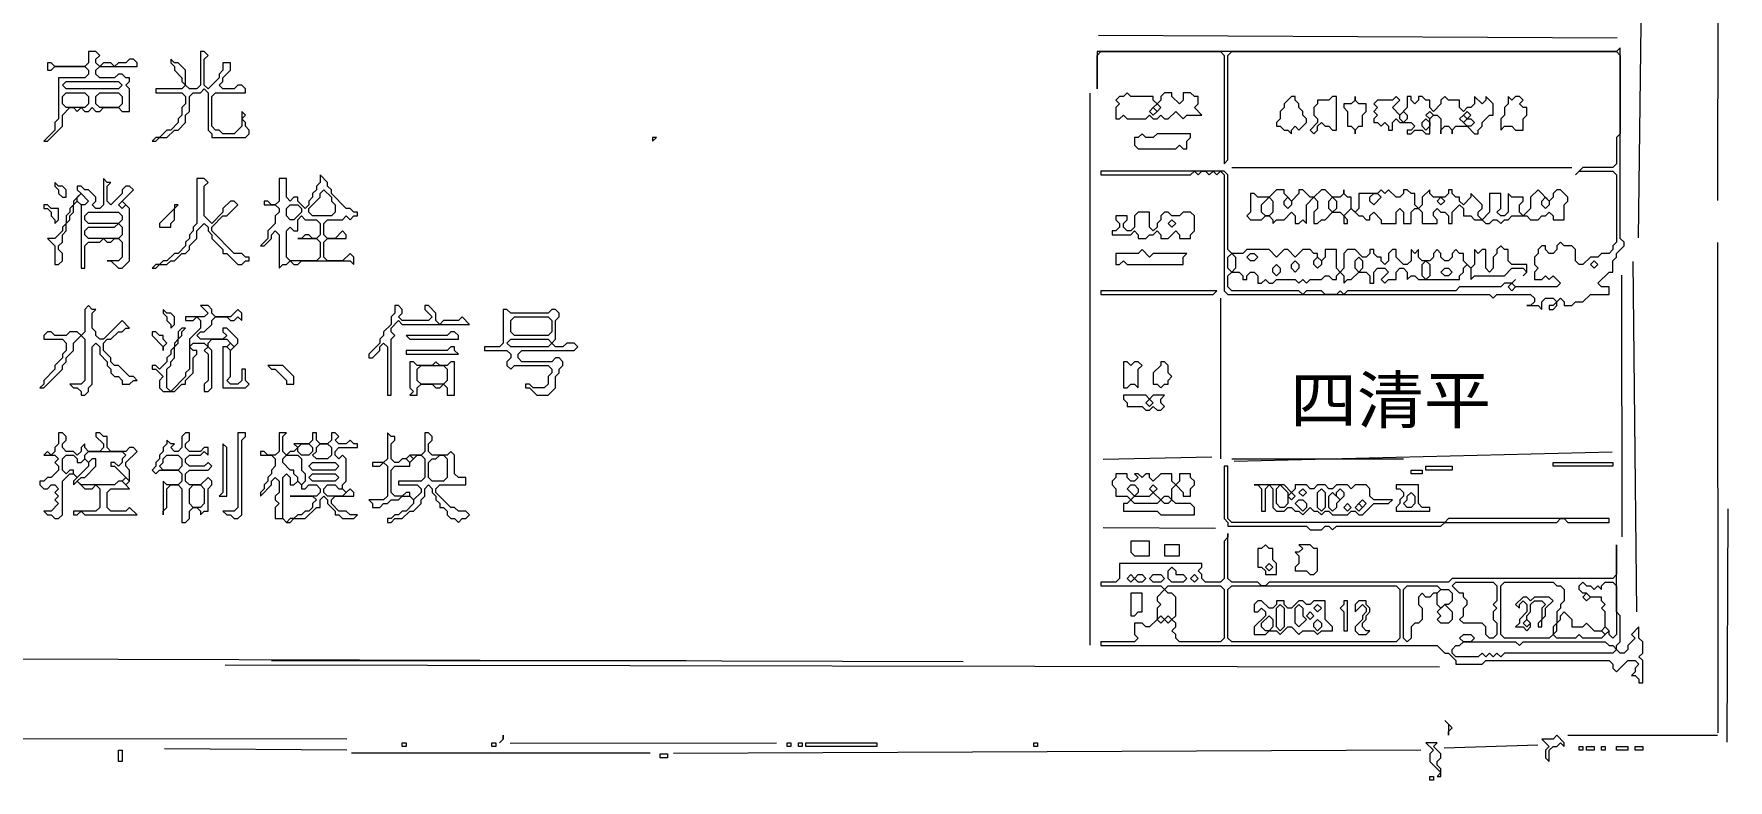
# Model space of a CAD drawing. Extents: x 10 to 1971, y 10 to 1392.
# Drawn here: x 1489.4 to 1942.9, y 10 to 209.7 of the extents above; entities that cross this region are included whole.
import ezdxf

# ---------------------------------------------------------------- set-up
doc = ezdxf.new("R2010")
doc.units = 0
for name, color, linetype, lineweight in [('OCR_TEXT', 6, 'Continuous', 0), ('TEXT_FALLBACK_OUTLINE', 2, 'Continuous', 0), ('TRACE_CURVE', 6, 'Continuous', 0), ('TRACE_STRAIGHT', 5, 'Continuous', 0), ('TRACE_TEXT_SYMBOL', 6, 'Continuous', 0)]:
    doc.layers.add(name, color=color, linetype=linetype, lineweight=lineweight)
doc.styles.add('wqy-unicode', font='wqy-unicode.lff')

msp = doc.modelspace()

# ---------------------------------------------------------------- linework, layer by layer
at = {"layer": 'TEXT_FALLBACK_OUTLINE', "color": 2}
for points in [[(1504, 205), (1504, 202), (1503, 201), (1495, 201), (1494, 202), (1493, 202), (1493, 200), (1494, 200), (1495, 201), (1503, 201), (1504, 200), (1504, 199), (1503, 198), (1496, 198), (1496, 187), (1495, 186), (1495, 184), (1492, 181), (1493, 181), (1497, 185), (1497, 188), (1499, 190), (1500, 190), (1501, 189), (1502, 190), (1503, 189), (1504, 189), (1505, 190), (1506, 189), (1507, 189), (1508, 190), (1512, 190), (1513, 189), (1515, 189), (1515, 195), (1514, 196), (1515, 197), (1515, 198), (1514, 198), (1513, 199), (1512, 199), (1511, 198), (1507, 198), (1506, 199), (1506, 200), (1507, 201), (1517, 201), (1517, 202), (1516, 203), (1515, 203), (1514, 202), (1512, 202), (1511, 201), (1510, 202), (1508, 202), (1507, 201), (1506, 202), (1506, 203), (1507, 204), (1506, 205)], [(1497, 196), (1498, 197), (1512, 197), (1513, 196), (1512, 195), (1498, 195)], [(1497, 193), (1498, 194), (1503, 194), (1504, 193), (1504, 191), (1503, 190), (1498, 190), (1497, 191)], [(1506, 193), (1507, 194), (1512, 194), (1513, 193), (1513, 191), (1512, 190), (1507, 190), (1506, 191)], [(1782, 194), (1781, 193), (1780, 193), (1779, 192), (1780, 191), (1779, 190), (1779, 187), (1780, 187), (1781, 188), (1782, 187), (1787, 187), (1788, 188), (1789, 187), (1790, 187), (1791, 188), (1792, 187), (1793, 187), (1795, 189), (1797, 187), (1798, 188), (1802, 188), (1800, 190), (1801, 191), (1801, 193), (1800, 193), (1799, 194), (1797, 194), (1797, 192), (1796, 191), (1794, 193), (1794, 194), (1792, 194), (1791, 193), (1791, 192), (1790, 191), (1789, 192), (1789, 193), (1783, 193)], [(1789, 190), (1790, 191), (1791, 190), (1790, 189)], [(1826, 193), (1824, 191), (1824, 190), (1823, 189), (1823, 187), (1822, 186), (1822, 185), (1823, 185), (1824, 184), (1825, 184), (1826, 183), (1826, 184), (1827, 185), (1828, 184), (1830, 186), (1830, 187), (1829, 188), (1829, 189), (1828, 190), (1828, 191), (1827, 192), (1827, 193)], [(1837, 193), (1836, 192), (1833, 192), (1833, 191), (1832, 190), (1832, 188), (1833, 187), (1833, 186), (1831, 184), (1832, 183), (1833, 184), (1833, 185), (1834, 186), (1835, 185), (1836, 185), (1837, 184), (1838, 184), (1838, 193)], [(1843, 193), (1843, 192), (1842, 191), (1840, 191), (1840, 190), (1841, 189), (1841, 185), (1842, 185), (1843, 184), (1843, 183), (1843, 184), (1844, 185), (1845, 185), (1845, 188), (1846, 189), (1846, 191), (1844, 191), (1843, 192)], [(1884, 193), (1884, 191), (1883, 190), (1883, 188), (1882, 187), (1882, 184), (1883, 185), (1885, 185), (1886, 184), (1888, 184), (1888, 187), (1889, 188), (1889, 190), (1888, 190), (1887, 191), (1888, 192), (1887, 193), (1886, 193), (1885, 192)], [(1788, 189), (1789, 190), (1790, 189), (1789, 188)], [(1855, 188), (1856, 189), (1857, 188), (1857, 187), (1856, 186), (1855, 187)], [(1861, 186), (1862, 187), (1863, 186), (1863, 185), (1862, 184), (1861, 185)], [(1862, 188), (1863, 189), (1864, 188), (1863, 187)], [(1871, 187), (1872, 188), (1873, 187), (1872, 186)], [(1872, 188), (1873, 189), (1874, 188), (1873, 187)], [(1872, 186), (1873, 187), (1874, 187), (1875, 186), (1874, 185), (1873, 185)], [(1786, 183), (1785, 182), (1784, 182), (1784, 180), (1785, 179), (1795, 179), (1796, 180), (1797, 179), (1798, 179), (1798, 181), (1799, 182), (1799, 183), (1790, 183), (1789, 182), (1787, 182)], [(1495, 170), (1495, 169), (1496, 168), (1496, 167), (1497, 166), (1498, 166), (1498, 168), (1497, 169), (1496, 169)], [(1533, 171), (1533, 159), (1532, 158), (1532, 157), (1531, 156), (1531, 155), (1530, 154), (1530, 153), (1528, 151), (1527, 151), (1525, 149), (1524, 149), (1523, 148), (1522, 148), (1521, 147), (1522, 147), (1523, 148), (1525, 148), (1526, 149), (1527, 149), (1529, 151), (1530, 151), (1531, 152), (1531, 153), (1533, 155), (1533, 157), (1535, 159), (1536, 158), (1536, 157), (1537, 156), (1537, 155), (1540, 152), (1540, 151), (1541, 151), (1544, 148), (1545, 148), (1546, 149), (1547, 149), (1547, 150), (1546, 150), (1545, 151), (1543, 151), (1537, 157), (1537, 158), (1540, 161), (1541, 161), (1544, 164), (1543, 165), (1542, 165), (1540, 163), (1540, 162), (1537, 159), (1535, 161), (1535, 169), (1536, 170), (1535, 171)], [(1566, 167), (1567, 168), (1569, 166), (1569, 165), (1570, 164), (1570, 162), (1569, 161), (1564, 161), (1563, 162), (1563, 163), (1566, 166)], [(1492, 164), (1492, 163), (1493, 163), (1494, 162), (1494, 161), (1495, 160), (1495, 159), (1496, 160), (1496, 163), (1494, 163), (1493, 164)], [(1501, 166), (1502, 167), (1504, 165), (1503, 164), (1502, 164), (1501, 165)], [(1512, 164), (1513, 165), (1514, 164), (1513, 163)], [(1527, 164), (1527, 163), (1523, 159), (1523, 158), (1526, 158), (1526, 159), (1527, 160), (1527, 163), (1528, 164)], [(1557, 163), (1558, 164), (1560, 164), (1561, 163), (1561, 162), (1559, 160), (1558, 160), (1557, 161)], [(1820, 166), (1821, 165), (1821, 162), (1820, 161), (1819, 161), (1818, 162), (1818, 164)], [(1824, 165), (1825, 166), (1826, 165), (1826, 164), (1825, 163), (1824, 164)], [(1836, 165), (1837, 166), (1838, 165), (1838, 163), (1837, 162), (1836, 163)], [(1847, 166), (1848, 167), (1849, 167), (1850, 166), (1848, 164), (1847, 165)], [(1865, 165), (1866, 166), (1867, 165), (1866, 164)], [(1893, 165), (1894, 166), (1895, 165), (1895, 164), (1894, 163), (1893, 164)], [(1503, 161), (1504, 162), (1512, 162), (1513, 161), (1513, 160), (1512, 159), (1504, 159), (1503, 160)], [(1511, 158), (1512, 159), (1513, 158), (1513, 156), (1512, 155), (1504, 155), (1503, 156), (1503, 157), (1504, 158)], [(1560, 160), (1561, 161), (1562, 160), (1565, 160), (1566, 159), (1566, 156), (1565, 155), (1564, 155), (1563, 156), (1562, 156), (1561, 155), (1560, 155), (1565, 155), (1566, 154), (1566, 150), (1565, 149), (1558, 149), (1557, 150), (1557, 157), (1558, 158), (1559, 157), (1560, 157)], [(1785, 162), (1784, 161), (1784, 158), (1783, 157), (1782, 157), (1781, 158), (1781, 159), (1782, 160), (1782, 161), (1779, 161), (1779, 160), (1780, 159), (1780, 158), (1779, 157), (1778, 157), (1778, 156), (1783, 156), (1784, 157), (1785, 156), (1785, 155), (1787, 155), (1788, 156), (1789, 156), (1790, 157), (1791, 156), (1791, 155), (1793, 155), (1795, 157), (1796, 156), (1796, 155), (1799, 155), (1799, 156), (1800, 157), (1800, 161), (1799, 162), (1797, 162), (1796, 161), (1794, 161), (1793, 162), (1792, 162), (1791, 161), (1791, 160), (1790, 159), (1790, 158), (1789, 157), (1788, 158), (1788, 162)], [(1793, 159), (1794, 160), (1795, 159), (1794, 158)], [(1786, 152), (1785, 151), (1779, 151), (1779, 148), (1780, 148), (1781, 149), (1782, 148), (1797, 148), (1797, 150), (1798, 151), (1789, 151), (1788, 150)], [(1586, 137), (1586, 135), (1585, 134), (1585, 132), (1583, 130), (1583, 129), (1582, 128), (1582, 127), (1579, 124), (1579, 123), (1580, 123), (1582, 125), (1582, 126), (1583, 127), (1584, 126), (1584, 113), (1585, 113), (1585, 128), (1586, 129), (1585, 130), (1585, 131), (1587, 133), (1588, 132), (1606, 132), (1604, 134), (1603, 133), (1599, 133), (1598, 132), (1597, 133), (1597, 135), (1595, 137), (1594, 137), (1594, 136), (1596, 134), (1595, 133), (1588, 133), (1587, 134), (1588, 135), (1588, 136), (1587, 137)], [(1524, 136), (1524, 135), (1525, 134), (1525, 133), (1526, 132), (1526, 131), (1527, 132), (1527, 134), (1526, 135), (1525, 135)], [(1615, 136), (1615, 127), (1614, 126), (1610, 126), (1610, 125), (1616, 125), (1617, 124), (1617, 123), (1616, 122), (1616, 121), (1617, 120), (1618, 121), (1627, 121), (1628, 120), (1628, 119), (1627, 118), (1627, 116), (1626, 115), (1623, 115), (1622, 116), (1621, 116), (1621, 115), (1622, 115), (1624, 113), (1627, 113), (1629, 115), (1629, 118), (1630, 119), (1630, 120), (1631, 121), (1631, 122), (1630, 123), (1629, 123), (1628, 122), (1620, 122), (1619, 123), (1619, 124), (1620, 125), (1634, 125), (1635, 126), (1634, 127), (1632, 127), (1631, 126), (1629, 126), (1628, 127), (1629, 128), (1629, 133), (1630, 134), (1630, 135), (1629, 136), (1628, 136), (1627, 135), (1617, 135), (1616, 136)], [(1617, 133), (1618, 134), (1627, 134), (1628, 133), (1628, 130), (1627, 129), (1618, 129), (1617, 130)], [(1521, 130), (1521, 129), (1524, 126), (1524, 125), (1524, 126), (1525, 127), (1524, 128), (1524, 129), (1523, 129), (1522, 130)], [(1541, 126), (1542, 127), (1543, 126), (1542, 125)], [(1601, 130), (1600, 129), (1589, 129), (1590, 128), (1603, 128), (1603, 129), (1602, 130)], [(1616, 127), (1617, 128), (1627, 128), (1628, 127), (1627, 126), (1617, 126)], [(1601, 126), (1600, 125), (1589, 125), (1589, 124), (1603, 124), (1602, 125), (1602, 126)], [(1552, 121), (1553, 120), (1554, 120), (1557, 117), (1557, 116), (1559, 116), (1559, 118), (1556, 121)], [(1590, 122), (1590, 115), (1591, 114), (1590, 113), (1592, 113), (1592, 115), (1593, 116), (1596, 116), (1597, 115), (1598, 115), (1599, 116), (1600, 115), (1600, 113), (1602, 113), (1602, 122), (1601, 122), (1600, 121), (1598, 121), (1597, 122), (1596, 121), (1592, 121), (1591, 122)], [(1592, 120), (1593, 121), (1599, 121), (1600, 120), (1600, 117), (1599, 116), (1593, 116), (1592, 117)], [(1540, 100), (1540, 87), (1539, 86), (1541, 86), (1541, 99)], [(1544, 103), (1544, 83), (1543, 82), (1540, 82), (1541, 81), (1542, 81), (1543, 80), (1544, 80), (1545, 81), (1545, 101), (1546, 102), (1546, 103)], [(1560, 99), (1561, 100), (1563, 100), (1564, 99), (1564, 98), (1563, 97), (1561, 97), (1560, 98)], [(1565, 99), (1566, 100), (1568, 100), (1569, 99), (1569, 97), (1568, 96), (1565, 96), (1564, 97), (1565, 98)], [(1497, 96), (1498, 97), (1500, 97), (1501, 96), (1501, 95), (1502, 95), (1503, 96), (1504, 95), (1504, 94), (1501, 91), (1500, 92), (1500, 93), (1499, 93), (1498, 92), (1497, 93)], [(1503, 97), (1504, 98), (1513, 98), (1514, 97), (1513, 96), (1513, 95), (1512, 94), (1511, 95), (1510, 95), (1510, 94), (1511, 94), (1514, 91), (1513, 90), (1512, 90), (1511, 89), (1502, 89), (1501, 90), (1502, 91), (1503, 91), (1506, 94), (1506, 96), (1505, 96), (1504, 95), (1503, 96)], [(1524, 96), (1525, 97), (1528, 97), (1529, 96), (1529, 94), (1528, 93), (1524, 93), (1523, 94), (1524, 95)], [(1556, 96), (1557, 97), (1560, 97), (1561, 96), (1561, 93), (1562, 92), (1562, 90), (1561, 89), (1560, 90), (1560, 91), (1559, 92), (1559, 93), (1558, 93), (1556, 95)], [(1592, 97), (1593, 97), (1594, 96), (1594, 91), (1593, 90), (1587, 90), (1587, 89), (1592, 89), (1593, 88), (1593, 87), (1591, 85), (1590, 86), (1590, 87), (1589, 87), (1588, 86), (1586, 86), (1585, 87), (1585, 93), (1586, 94), (1590, 94), (1590, 95)], [(1589, 96), (1590, 97), (1591, 96), (1590, 95)], [(1597, 96), (1598, 97), (1599, 97), (1600, 96), (1600, 91), (1599, 90), (1596, 90), (1595, 91), (1595, 95), (1596, 96)], [(1513, 90), (1514, 91), (1515, 90), (1514, 89)], [(1556, 91), (1557, 92), (1558, 91), (1558, 89), (1559, 89), (1560, 90), (1561, 89), (1561, 88), (1562, 88), (1563, 89), (1565, 89), (1566, 88), (1566, 87), (1565, 86), (1558, 86), (1564, 86), (1565, 85), (1564, 84), (1564, 83), (1563, 82), (1562, 82), (1561, 81), (1560, 81), (1559, 80), (1558, 80), (1557, 79), (1556, 80)], [(1563, 94), (1564, 95), (1570, 95), (1571, 94), (1570, 93), (1564, 93)], [(1563, 91), (1564, 92), (1570, 92), (1571, 91), (1570, 90), (1564, 90)], [(1858, 93), (1861, 93), (1861, 92), (1858, 92)], [(1862, 94), (1869, 94), (1869, 93), (1862, 93)], [(1531, 88), (1532, 89), (1534, 89), (1535, 88), (1535, 84), (1534, 83), (1532, 83), (1531, 84)], [(1567, 88), (1568, 89), (1570, 89), (1571, 88), (1572, 88), (1573, 87), (1572, 86), (1568, 86), (1567, 87)], [(1816, 89), (1817, 89), (1818, 88), (1818, 82), (1819, 82), (1819, 88), (1820, 89), (1821, 88), (1821, 83), (1822, 82), (1824, 82), (1825, 83), (1826, 83), (1827, 82), (1828, 82), (1829, 81), (1831, 83), (1832, 82), (1833, 82), (1834, 81), (1835, 82), (1836, 82), (1837, 81), (1841, 81), (1842, 82), (1843, 82), (1844, 81), (1845, 81), (1848, 84), (1852, 84), (1853, 85), (1848, 85), (1847, 86), (1847, 88), (1846, 89), (1843, 89), (1842, 88), (1841, 89), (1838, 89), (1837, 88), (1836, 88), (1835, 89), (1833, 89), (1832, 88), (1831, 88), (1830, 89), (1827, 89), (1827, 88), (1826, 87), (1824, 89)], [(1822, 88), (1823, 89), (1825, 87), (1825, 84), (1824, 83), (1823, 83), (1822, 84)], [(1825, 86), (1826, 87), (1827, 86), (1826, 85)], [(1828, 87), (1829, 88), (1830, 87), (1829, 86)], [(1833, 87), (1834, 88), (1835, 87), (1835, 83), (1834, 82), (1833, 83)], [(1836, 86), (1837, 87), (1839, 85), (1838, 84), (1838, 83), (1837, 82), (1836, 83)], [(1838, 87), (1839, 88), (1840, 87), (1840, 86), (1839, 85), (1838, 86)], [(1854, 89), (1854, 88), (1855, 88), (1856, 87), (1856, 86), (1855, 85), (1855, 84), (1854, 83), (1854, 82), (1863, 82), (1863, 83), (1861, 83), (1860, 84), (1860, 89)], [(1857, 86), (1858, 87), (1859, 86), (1859, 84), (1858, 83), (1857, 83), (1856, 84), (1857, 85)], [(1827, 84), (1828, 85), (1829, 85), (1830, 84), (1830, 83), (1829, 82)], [(1840, 83), (1841, 84), (1842, 83), (1841, 82)], [(1843, 83), (1844, 84), (1845, 83), (1844, 82)], [(1844, 84), (1845, 85), (1846, 84), (1845, 83)], [(1819, 73), (1818, 72), (1817, 72), (1817, 67), (1818, 67), (1819, 66), (1819, 65), (1822, 65), (1822, 68), (1821, 69), (1821, 72), (1820, 72)], [(1828, 73), (1829, 72), (1828, 71), (1827, 71), (1828, 70), (1828, 68), (1827, 67), (1827, 66), (1830, 66), (1831, 65), (1832, 65), (1833, 66), (1833, 72), (1832, 72), (1831, 73)], [(1819, 67), (1820, 68), (1821, 67), (1820, 66)], [(1817, 58), (1816, 57), (1816, 55), (1817, 55), (1818, 56), (1819, 55), (1819, 54), (1816, 51), (1816, 49), (1819, 49), (1820, 50), (1822, 50), (1823, 49), (1825, 51), (1826, 51), (1828, 49), (1829, 50), (1832, 50), (1833, 49), (1834, 50), (1837, 50), (1837, 51), (1835, 53), (1835, 58), (1832, 58), (1831, 57), (1830, 57), (1829, 58), (1828, 58), (1826, 56), (1825, 56), (1824, 57), (1824, 58), (1822, 58), (1822, 57), (1821, 56), (1820, 56), (1818, 58)], [(1822, 56), (1823, 57), (1824, 56), (1824, 51), (1823, 50), (1822, 51)], [(1827, 56), (1828, 57), (1829, 56), (1829, 54), (1830, 53), (1828, 51), (1827, 52)], [(1830, 54), (1831, 55), (1832, 54), (1831, 53)], [(1832, 56), (1833, 57), (1834, 56), (1833, 55)], [(1840, 58), (1840, 57), (1839, 56), (1840, 55), (1840, 50), (1841, 50), (1841, 58)], [(1844, 58), (1843, 57), (1843, 55), (1845, 57), (1846, 56), (1846, 55), (1845, 54), (1845, 53), (1843, 51), (1843, 50), (1844, 49), (1846, 49), (1847, 50), (1846, 50), (1845, 51), (1845, 52), (1846, 53), (1846, 54), (1847, 55), (1847, 56), (1846, 57), (1846, 58)], [(1820, 54), (1821, 53), (1821, 51), (1820, 50), (1819, 50), (1818, 51), (1818, 52)], [(1832, 52), (1833, 53), (1834, 52), (1834, 51), (1833, 50), (1832, 51)]]:
    msp.add_lwpolyline(points, close=True, dxfattribs=at)
for points in [[(1534, 205), (1534, 196), (1533, 195), (1531, 195), (1530, 196), (1530, 200), (1528, 202), (1527, 202), (1526, 203), (1526, 202), (1527, 201), (1527, 200), (1529, 198), (1529, 197), (1530, 196), (1529, 195), (1522, 195), (1522, 194), (1529, 194), (1530, 193), (1530, 191), (1529, 190), (1529, 188), (1528, 187), (1528, 186), (1526, 184), (1525, 184), (1523, 182), (1522, 182), (1521, 181), (1522, 181), (1523, 182), (1525, 182), (1527, 184), (1528, 184), (1530, 186), (1530, 188), (1531, 189), (1531, 193), (1532, 194), (1534, 194), (1535, 195), (1536, 194), (1536, 184), (1537, 183), (1537, 182), (1546, 182), (1547, 183), (1547, 184), (1546, 185), (1546, 186), (1545, 187), (1546, 188), (1545, 189), (1545, 185), (1543, 183), (1540, 183), (1539, 184), (1538, 184), (1537, 185), (1537, 193), (1538, 194), (1546, 194), (1546, 195)], [(1546, 195), (1545, 196), (1544, 196), (1543, 195), (1540, 195), (1539, 196), (1540, 197), (1540, 198), (1542, 200), (1542, 202), (1540, 202), (1540, 200), (1539, 199), (1539, 198), (1536, 195), (1535, 196), (1535, 203), (1536, 204), (1535, 205), (1534, 205)], [(1854, 193), (1853, 192), (1849, 192), (1848, 191), (1849, 190), (1848, 189), (1849, 188), (1848, 187), (1848, 186), (1849, 186), (1850, 185), (1851, 186), (1852, 185), (1852, 184), (1853, 184), (1853, 186), (1854, 187), (1855, 186), (1858, 186), (1859, 185), (1858, 184), (1857, 184), (1857, 183), (1858, 183), (1859, 184), (1861, 184), (1862, 183), (1863, 183), (1863, 187), (1864, 188), (1865, 188), (1866, 187), (1866, 183), (1866, 184), (1867, 185), (1868, 185), (1869, 184), (1869, 183), (1869, 184), (1870, 185), (1873, 185), (1875, 183), (1876, 183), (1876, 184), (1877, 185), (1877, 186), (1879, 188), (1880, 188), (1880, 191), (1878, 193), (1878, 192), (1877, 191), (1875, 193), (1875, 191), (1874, 190), (1873, 190), (1872, 189), (1871, 190), (1871, 192), (1868, 192), (1867, 193), (1866, 192), (1866, 191), (1864, 189)], [(1864, 189), (1863, 190), (1863, 192), (1862, 192), (1861, 193), (1860, 193), (1860, 192), (1859, 191), (1858, 192), (1858, 193), (1857, 193), (1857, 190), (1855, 188), (1853, 190), (1855, 192), (1854, 193)], [(1508, 171), (1508, 164), (1507, 163), (1506, 163), (1505, 164), (1506, 165), (1506, 166), (1504, 168), (1503, 168), (1502, 169), (1501, 169), (1501, 168), (1502, 167), (1500, 165), (1500, 164), (1499, 163), (1499, 162), (1498, 161), (1498, 159), (1497, 158), (1497, 157), (1495, 155), (1493, 155), (1495, 153), (1495, 148), (1496, 148), (1497, 149), (1497, 151), (1496, 152), (1496, 153), (1497, 154), (1497, 156), (1498, 157), (1498, 159), (1499, 160), (1499, 161), (1500, 162), (1500, 164), (1501, 165), (1502, 164), (1502, 147), (1503, 147), (1503, 153), (1504, 154), (1507, 154), (1508, 155), (1509, 154), (1510, 154), (1511, 155), (1512, 155), (1513, 154), (1513, 150), (1512, 149), (1509, 149), (1510, 149), (1512, 147), (1513, 147), (1515, 149), (1515, 163), (1513, 165), (1516, 168), (1515, 169), (1514, 169), (1513, 168)], [(1513, 168), (1513, 167), (1510, 164), (1509, 165), (1509, 169), (1510, 170), (1509, 170), (1508, 171)], [(1566, 172), (1566, 170), (1565, 169), (1565, 168), (1564, 167), (1564, 166), (1563, 165), (1563, 164), (1562, 163), (1560, 165), (1560, 166), (1559, 166), (1558, 165), (1557, 166), (1557, 171), (1555, 171), (1555, 165), (1554, 164), (1553, 164), (1552, 165), (1551, 165), (1551, 164), (1554, 164), (1555, 163), (1555, 162), (1554, 161), (1554, 159), (1552, 157), (1552, 155), (1550, 153), (1551, 153), (1553, 155), (1553, 156), (1554, 157), (1555, 156), (1555, 147), (1556, 148), (1557, 148), (1558, 149), (1559, 148), (1560, 148), (1561, 149), (1574, 149), (1575, 148), (1575, 150), (1574, 151), (1572, 149), (1568, 149), (1567, 150), (1567, 154), (1568, 155), (1573, 155), (1573, 156), (1572, 157), (1570, 155), (1568, 155), (1567, 156), (1567, 159), (1568, 160), (1572, 160), (1573, 161), (1574, 160), (1575, 161), (1576, 161)], [(1576, 161), (1576, 162), (1575, 162), (1574, 163), (1573, 163), (1569, 167), (1569, 168), (1568, 169), (1568, 170), (1566, 172)], [(1822, 168), (1820, 166), (1817, 166), (1816, 167), (1815, 167), (1815, 162), (1814, 161), (1815, 160), (1818, 160), (1819, 161), (1820, 161), (1821, 160), (1821, 159), (1822, 160), (1824, 160), (1826, 162), (1827, 161), (1827, 159), (1828, 159), (1829, 160), (1830, 159), (1830, 164), (1832, 166), (1833, 165), (1833, 163), (1832, 162), (1832, 159), (1833, 159), (1834, 160), (1835, 160), (1837, 162), (1839, 162), (1840, 161), (1840, 159), (1841, 159), (1841, 160), (1840, 161), (1842, 163), (1844, 161), (1845, 161), (1846, 160), (1847, 160), (1847, 161), (1848, 162), (1850, 160), (1850, 159), (1854, 159), (1854, 162), (1855, 163), (1856, 162), (1856, 159), (1858, 159), (1858, 162), (1859, 163), (1860, 163), (1861, 162), (1861, 159), (1865, 159), (1865, 160), (1864, 161), (1864, 162), (1865, 163), (1866, 162), (1867, 162)], [(1871, 166), (1870, 166), (1869, 167), (1869, 168), (1868, 168), (1868, 167), (1867, 166), (1864, 166), (1863, 167), (1863, 168), (1861, 166), (1861, 164), (1860, 163), (1859, 164), (1859, 167), (1858, 167), (1857, 168), (1856, 168), (1856, 167), (1855, 166), (1854, 166), (1852, 168), (1851, 167), (1850, 168), (1849, 167), (1844, 167), (1844, 163), (1843, 162), (1842, 163), (1842, 166), (1841, 166), (1840, 167), (1840, 168), (1840, 167), (1839, 166), (1837, 166), (1835, 168), (1834, 168), (1832, 166), (1831, 166), (1829, 168), (1828, 168), (1828, 167), (1826, 165), (1824, 167), (1824, 168), (1822, 168)], [(1867, 162), (1868, 161), (1868, 159), (1869, 159), (1869, 162), (1871, 164), (1872, 163), (1872, 161), (1874, 161), (1875, 160), (1877, 160), (1878, 159), (1879, 159), (1880, 160), (1881, 160), (1882, 159), (1883, 160), (1884, 160), (1885, 161), (1889, 161), (1890, 160), (1892, 160), (1893, 161), (1894, 161), (1895, 162), (1896, 161), (1896, 160), (1899, 160), (1899, 164), (1900, 165), (1900, 166), (1898, 168), (1897, 168), (1896, 167), (1896, 166), (1895, 165), (1892, 168), (1890, 166), (1890, 163), (1888, 161), (1887, 162), (1887, 164), (1888, 165), (1888, 166), (1885, 166), (1884, 167), (1884, 162), (1883, 161), (1882, 161), (1881, 162), (1882, 163), (1882, 167), (1879, 167), (1879, 162), (1877, 160), (1876, 161), (1876, 162), (1877, 163), (1877, 164), (1874, 167), (1874, 166), (1872, 164), (1871, 165), (1871, 166)], [(1504, 137), (1503, 136), (1503, 130), (1502, 129), (1501, 130), (1499, 130), (1498, 129), (1495, 129), (1494, 130), (1493, 130), (1492, 129), (1492, 128), (1497, 128), (1498, 127), (1498, 125), (1497, 124), (1497, 123), (1495, 121), (1495, 120), (1492, 117), (1492, 116), (1491, 115), (1492, 115), (1497, 120), (1497, 121), (1498, 122), (1498, 123), (1500, 125), (1500, 127), (1502, 129), (1503, 128), (1503, 117), (1502, 116), (1499, 116), (1500, 115), (1501, 115), (1502, 114), (1502, 113), (1503, 113), (1504, 114), (1504, 115), (1505, 116), (1505, 126), (1506, 127), (1507, 126), (1507, 124), (1509, 122), (1509, 121), (1510, 120), (1510, 119), (1511, 118), (1512, 118), (1513, 117), (1513, 116), (1515, 116), (1516, 117), (1517, 117), (1516, 118), (1515, 118), (1512, 121), (1511, 121), (1510, 122), (1510, 123), (1508, 125)], [(1508, 125), (1508, 127), (1509, 128), (1510, 128), (1512, 130), (1513, 130), (1514, 131), (1515, 131), (1513, 133), (1508, 128), (1507, 128), (1506, 129), (1506, 130), (1505, 131), (1505, 135), (1506, 136), (1505, 136), (1504, 137)], [(1534, 137), (1536, 135), (1535, 134), (1530, 134), (1530, 133), (1532, 133), (1533, 134), (1534, 133), (1534, 131), (1531, 128), (1531, 120), (1530, 119), (1530, 118), (1526, 114), (1525, 115), (1525, 120), (1526, 121), (1526, 122), (1527, 123), (1527, 126), (1528, 127), (1528, 128), (1529, 129), (1529, 130), (1530, 131), (1529, 131), (1528, 130), (1528, 128), (1527, 127), (1527, 126), (1526, 125), (1526, 124), (1525, 123), (1525, 122), (1523, 120), (1522, 121), (1521, 121), (1521, 120), (1522, 120), (1524, 118), (1523, 117), (1523, 115), (1524, 114), (1527, 114), (1529, 116), (1530, 116), (1530, 117), (1532, 119), (1532, 123), (1533, 124), (1533, 125), (1532, 125), (1531, 126), (1532, 127), (1535, 127), (1536, 126), (1535, 125), (1536, 124), (1536, 117), (1535, 116), (1535, 114), (1536, 114), (1537, 115), (1537, 125)], [(1537, 125), (1536, 126), (1536, 127), (1537, 128), (1541, 128), (1542, 127), (1541, 126), (1540, 126), (1540, 115), (1546, 115), (1547, 116), (1546, 117), (1546, 120), (1545, 120), (1545, 117), (1544, 116), (1542, 116), (1541, 117), (1542, 118), (1542, 125), (1544, 127), (1544, 128), (1541, 131), (1540, 131), (1540, 130), (1541, 129), (1540, 128), (1534, 128), (1533, 129), (1534, 130), (1535, 130), (1537, 132), (1537, 133), (1538, 134), (1541, 134), (1542, 133), (1543, 133), (1544, 134), (1545, 133), (1545, 135), (1544, 136), (1542, 134), (1538, 134), (1537, 135), (1537, 136), (1536, 137), (1534, 137)], [(1496, 103), (1496, 100), (1495, 99), (1495, 98), (1494, 97), (1493, 98), (1492, 97), (1495, 97), (1496, 96), (1495, 95), (1496, 94), (1496, 93), (1494, 91), (1493, 91), (1492, 90), (1491, 90), (1491, 89), (1492, 88), (1493, 88), (1494, 89), (1495, 89), (1496, 88), (1495, 87), (1496, 86), (1495, 85), (1496, 84), (1494, 82), (1492, 82), (1493, 81), (1494, 81), (1495, 80), (1496, 80), (1497, 81), (1497, 90), (1499, 92), (1500, 92), (1501, 91), (1500, 90), (1500, 89), (1501, 90), (1503, 88), (1505, 88), (1506, 89), (1507, 88), (1507, 83), (1506, 82), (1500, 82), (1500, 81), (1501, 81), (1502, 82), (1503, 81), (1517, 81), (1515, 83), (1514, 82), (1510, 82), (1509, 83), (1509, 87), (1510, 88), (1515, 88), (1514, 89), (1515, 90), (1515, 93), (1514, 94), (1514, 95)], [(1514, 95), (1517, 98), (1516, 99), (1515, 99), (1514, 98), (1510, 98), (1509, 99), (1509, 102), (1508, 102), (1507, 103), (1506, 103), (1506, 102), (1508, 100), (1508, 99), (1507, 98), (1504, 98), (1503, 99), (1503, 100), (1502, 99), (1502, 98), (1501, 97), (1500, 98), (1498, 98), (1497, 99), (1497, 100), (1498, 101), (1498, 102), (1497, 103), (1496, 103)], [(1530, 103), (1529, 102), (1529, 99), (1528, 98), (1527, 98), (1526, 99), (1527, 100), (1526, 100), (1525, 101), (1525, 100), (1524, 99), (1524, 98), (1523, 97), (1523, 96), (1522, 95), (1522, 94), (1521, 93), (1522, 92), (1523, 93), (1528, 93), (1529, 92), (1529, 90), (1528, 89), (1525, 89), (1524, 90), (1524, 81), (1524, 82), (1525, 83), (1525, 88), (1526, 89), (1528, 89), (1529, 88), (1529, 79), (1530, 79), (1531, 80), (1531, 82), (1532, 83), (1533, 83), (1534, 82), (1534, 81), (1535, 82), (1536, 82), (1536, 88), (1537, 89), (1537, 90), (1536, 91), (1534, 89), (1531, 89), (1530, 90), (1530, 92), (1531, 93), (1536, 93), (1537, 94), (1536, 95), (1535, 94), (1531, 94), (1530, 95), (1530, 96), (1531, 97), (1534, 97), (1535, 98), (1536, 97), (1536, 99), (1535, 99)], [(1535, 99), (1534, 98), (1531, 98), (1530, 99), (1530, 100), (1531, 101), (1531, 103), (1530, 103)], [(1555, 103), (1555, 98), (1554, 97), (1552, 97), (1551, 98), (1550, 98), (1550, 97), (1553, 97), (1554, 96), (1554, 94), (1553, 93), (1553, 92), (1552, 91), (1552, 90), (1551, 89), (1551, 88), (1550, 87), (1550, 86), (1553, 89), (1553, 90), (1554, 91), (1555, 90), (1555, 87), (1554, 86), (1554, 85), (1555, 84), (1554, 83), (1554, 80), (1556, 80), (1557, 79), (1558, 79), (1559, 80), (1562, 80), (1565, 83), (1566, 83), (1566, 85), (1567, 86), (1568, 85), (1568, 84), (1570, 82), (1570, 81), (1571, 81), (1572, 80), (1575, 80), (1576, 81), (1574, 81), (1573, 82), (1571, 82), (1569, 84), (1569, 85), (1570, 86), (1575, 86), (1575, 87), (1574, 88), (1573, 87), (1572, 88), (1572, 89), (1573, 90), (1573, 96), (1572, 97), (1571, 96), (1570, 97), (1570, 98), (1571, 99)], [(1571, 99), (1576, 99), (1576, 100), (1575, 100), (1574, 101), (1573, 100), (1571, 100), (1570, 101), (1571, 102), (1570, 103), (1569, 103), (1569, 101), (1568, 100), (1566, 100), (1565, 101), (1565, 103), (1564, 103), (1564, 101), (1563, 100), (1559, 100), (1560, 99), (1559, 98), (1558, 98), (1557, 97), (1556, 98), (1556, 102), (1557, 103), (1555, 103)], [(1584, 103), (1584, 96), (1583, 95), (1580, 95), (1580, 94), (1582, 94), (1583, 95), (1584, 94), (1584, 86), (1583, 85), (1579, 85), (1580, 84), (1580, 83), (1582, 83), (1583, 84), (1584, 84), (1585, 85), (1587, 85), (1588, 86), (1590, 86), (1591, 85), (1591, 84), (1589, 82), (1588, 82), (1587, 81), (1586, 81), (1585, 80), (1584, 80), (1584, 79), (1585, 79), (1586, 80), (1588, 80), (1590, 82), (1591, 82), (1593, 84), (1593, 85), (1594, 86), (1594, 88), (1595, 89), (1596, 88), (1596, 87), (1597, 86), (1597, 85), (1598, 84), (1598, 83), (1599, 83), (1600, 82), (1600, 81), (1601, 80), (1602, 80), (1603, 79), (1604, 80), (1605, 80), (1606, 81), (1605, 82), (1603, 82), (1602, 83), (1601, 83), (1597, 87), (1597, 88), (1598, 89), (1605, 89), (1605, 91), (1603, 91)], [(1603, 91), (1602, 92), (1602, 97), (1601, 98), (1600, 97), (1596, 97), (1595, 98), (1595, 100), (1596, 101), (1596, 102), (1595, 103), (1594, 103), (1594, 98), (1593, 97), (1590, 97), (1589, 96), (1588, 96), (1587, 95), (1586, 95), (1585, 96), (1585, 100), (1586, 101), (1586, 102), (1585, 102), (1584, 103)]]:
    msp.add_lwpolyline(points, dxfattribs=at)
at = {"layer": 'TRACE_CURVE', "color": 6}
for points in [[(1914, 206), (1913, 205), (1774, 205), (1774, 195), (1774, 204), (1775, 205), (1807, 205), (1808, 204), (1808, 175), (1809, 176), (1809, 204), (1810, 205), (1913, 205), (1914, 204), (1914, 183), (1913, 182), (1913, 175), (1912, 174), (1904, 174), (1902, 172), (1903, 173), (1912, 173), (1913, 172), (1913, 154), (1912, 153), (1912, 152), (1911, 151), (1909, 151), (1908, 150), (1906, 150), (1904, 148), (1903, 148), (1902, 149), (1902, 152), (1901, 153), (1899, 153), (1898, 154), (1897, 153), (1897, 152), (1896, 151), (1895, 151), (1894, 152), (1894, 153), (1893, 153), (1892, 152), (1892, 151), (1891, 150), (1891, 148), (1892, 147), (1891, 146), (1891, 144), (1893, 144), (1894, 145), (1895, 144), (1896, 145), (1898, 143), (1897, 142), (1886, 142), (1885, 143), (1886, 144), (1885, 143), (1883, 143), (1882, 142), (1871, 142)], [(1896, 137), (1895, 137), (1895, 136), (1896, 136), (1897, 137), (1897, 138), (1898, 139), (1899, 138), (1899, 137), (1901, 137), (1902, 138), (1904, 138), (1906, 140), (1911, 140), (1911, 142), (1909, 142), (1908, 143), (1911, 146), (1912, 146), (1912, 149), (1913, 150), (1913, 151), (1915, 153), (1915, 154), (1914, 155), (1914, 206)], [(1850, 149), (1850, 150), (1849, 150), (1848, 151), (1848, 152), (1847, 152), (1847, 151), (1846, 150), (1845, 150), (1843, 152), (1841, 152), (1840, 151), (1840, 147), (1839, 146), (1838, 147), (1838, 152), (1835, 152), (1835, 150), (1834, 149), (1833, 150), (1833, 151), (1832, 151), (1831, 152), (1829, 152), (1827, 150), (1825, 152), (1824, 152), (1822, 150), (1820, 152), (1814, 152), (1813, 151), (1810, 151), (1809, 152), (1809, 172), (1808, 173), (1775, 173), (1775, 172), (1799, 172), (1800, 173), (1801, 172), (1802, 173), (1803, 173), (1804, 172), (1805, 173), (1806, 172), (1807, 173), (1808, 172), (1808, 141), (1809, 140), (1879, 140), (1880, 139), (1881, 140), (1890, 140), (1891, 139), (1891, 138), (1890, 137), (1889, 137), (1892, 137), (1893, 136), (1893, 138), (1894, 139), (1896, 139), (1897, 138), (1896, 137)], [(1858, 145), (1859, 145), (1860, 144), (1871, 144), (1871, 145), (1872, 146), (1872, 147), (1873, 148), (1874, 147), (1874, 144), (1875, 145), (1883, 145), (1885, 147), (1888, 147), (1889, 146), (1888, 145), (1889, 146), (1889, 148), (1885, 148), (1884, 149), (1884, 152), (1883, 152), (1882, 153), (1881, 152), (1881, 151), (1880, 150), (1880, 147), (1879, 146), (1878, 147), (1878, 152), (1877, 152), (1876, 151), (1875, 152), (1875, 148), (1874, 147), (1872, 149), (1872, 151), (1871, 151), (1870, 152), (1869, 151), (1869, 150), (1868, 149), (1867, 149), (1866, 150), (1866, 151), (1865, 152), (1864, 151), (1864, 150), (1863, 149), (1861, 149), (1860, 150), (1860, 152), (1859, 151), (1858, 152), (1858, 149), (1857, 148), (1856, 148), (1854, 150), (1854, 152), (1853, 152), (1852, 151), (1852, 149), (1851, 148), (1850, 149)], [(1871, 142), (1870, 141), (1841, 141), (1840, 140), (1839, 141), (1838, 140), (1835, 140), (1834, 141), (1830, 141), (1829, 140), (1828, 141), (1810, 141), (1809, 142), (1809, 145), (1810, 146), (1812, 146), (1813, 145), (1813, 144), (1814, 144), (1814, 145), (1815, 146), (1816, 146), (1817, 145), (1817, 143), (1818, 143), (1819, 144), (1820, 143), (1821, 143), (1822, 144), (1827, 144), (1828, 143), (1829, 144), (1830, 143), (1831, 144), (1834, 144), (1835, 145), (1836, 145), (1837, 144), (1838, 144), (1838, 145), (1839, 146), (1840, 145), (1840, 143), (1841, 144), (1842, 144), (1844, 146), (1846, 146), (1847, 145), (1847, 143), (1848, 143), (1848, 146), (1849, 147), (1851, 147), (1852, 146), (1850, 144), (1851, 143), (1852, 144), (1854, 144), (1854, 146), (1855, 147), (1856, 147), (1857, 146), (1857, 144), (1858, 145)]]:
    msp.add_lwpolyline(points, dxfattribs=at)
for points in [[(1809, 150), (1810, 151), (1811, 150), (1811, 147), (1810, 146), (1809, 147)], [(1814, 150), (1815, 151), (1816, 151), (1817, 150), (1816, 149), (1815, 149)], [(1832, 149), (1833, 150), (1834, 149), (1834, 148), (1833, 147), (1832, 148)], [(1843, 149), (1844, 150), (1845, 149), (1845, 147), (1844, 146), (1843, 147)], [(1821, 147), (1822, 148), (1823, 147), (1823, 146), (1822, 145), (1821, 146)], [(1826, 148), (1827, 149), (1828, 148), (1828, 147), (1827, 146), (1826, 147)], [(1861, 148), (1862, 149), (1863, 148), (1863, 145), (1862, 144), (1861, 145)], [(1866, 146), (1867, 147), (1868, 147), (1869, 146), (1868, 145), (1867, 145)], [(1906, 148), (1907, 149), (1908, 148), (1907, 147)], [(1884, 142), (1885, 143), (1886, 142), (1885, 141)]]:
    msp.add_lwpolyline(points, close=True, dxfattribs=at)
at = {"layer": 'TRACE_STRAIGHT', "color": 5}
for p, q in [((1940.14, 165.13), (1940.34, 330.13)), ((1918.9, 155.12), (1919.73, 226.37)), ((1774.38, 209.37), (1913.13, 208.7)), ((1772.05, 193.88), (1772.06, 46.12)), ((1810, 174), (1901, 174)), ((1940.05, 153.87), (1940.07, 22.62)), ((1914.35, 145.12), (1914.38, 75.12)), ((1917.37, 148.86), (1918.31, 55.08)), ((1807, 139), (1807, 96)), ((1775.61, 95.89), (1804.65, 96.49)), ((1810, 96), (1856, 96)), ((1810.62, 95.33), (1911.84, 97.89)), ((1942.59, 20.13), (1942.87, 82.63)), ((1775.62, 77.63), (1805.62, 77.48)), ((1310.63, 42.9), (1738.13, 41.75)), ((1540.62, 40.88), (1865.62, 40.34)), ((1553, 42), (1595, 42)), ((1578, 42), (1631, 42)), ((1624, 42), (1664, 42)), ((1405.62, 21.21), (1573.13, 21.01)), ((1524.37, 18.5), (1573.14, 18.13)), ((1616.87, 19.92), (1688.13, 20)), ((1660.62, 17.23), (1860.63, 18.15)), ((1866.88, 18.62), (1891.9, 19.44)), ((1900, 22), (1940, 22)), ((1574.37, 17.29), (1654.38, 17.31))]:
    msp.add_line(p, q, dxfattribs=at)
at = {"layer": 'TRACE_TEXT_SYMBOL', "color": 6}
for points in [[(1655, 182), (1655, 181), (1656, 182)], [(1775, 141), (1775, 140), (1805, 140), (1806, 141)], [(1781, 122), (1781, 115), (1782, 115), (1783, 116), (1784, 116), (1785, 115), (1785, 120), (1786, 121), (1785, 122), (1784, 122), (1783, 121), (1782, 122)], [(1791, 122), (1791, 121), (1789, 119), (1789, 116), (1790, 116), (1791, 115), (1792, 116), (1793, 116), (1793, 117), (1794, 118), (1793, 119), (1793, 121), (1792, 122)], [(1781, 113), (1781, 112), (1782, 111), (1782, 110), (1786, 110), (1787, 109), (1788, 109), (1789, 110), (1790, 109), (1791, 109), (1792, 110), (1791, 111), (1791, 112), (1792, 113), (1789, 113), (1788, 112), (1787, 113)], [(1787, 111), (1788, 112), (1789, 111), (1788, 110)], [(1779, 92), (1779, 91), (1778, 90), (1778, 89), (1779, 88), (1779, 86), (1782, 86), (1783, 85), (1782, 84), (1781, 84), (1781, 82), (1790, 82), (1791, 81), (1800, 81), (1800, 83), (1799, 84), (1795, 84), (1794, 85), (1794, 88), (1795, 89), (1797, 87), (1797, 86), (1799, 86), (1799, 88), (1800, 89), (1800, 90), (1799, 91), (1799, 92), (1796, 92), (1796, 90), (1795, 89), (1794, 90), (1794, 92), (1791, 92), (1789, 90), (1788, 91), (1788, 92), (1787, 92), (1786, 91), (1785, 92), (1784, 92), (1785, 91), (1784, 90), (1783, 90), (1782, 91), (1782, 92)], [(1808, 94), (1808, 80), (1809, 79), (1809, 78), (1830, 78), (1831, 77), (1834, 77), (1835, 78), (1836, 78), (1837, 77), (1838, 78), (1866, 78), (1867, 79), (1897, 79), (1898, 80), (1899, 80), (1900, 79), (1911, 79), (1911, 80), (1868, 80), (1867, 79), (1810, 79), (1809, 80), (1809, 94)], [(1896, 95), (1912, 95), (1912, 94), (1896, 94)], [(1782, 88), (1783, 89), (1784, 89), (1785, 88), (1785, 87), (1784, 86)], [(1788, 86), (1789, 87), (1791, 85), (1790, 84), (1784, 84), (1783, 85), (1784, 86)], [(1788, 88), (1789, 89), (1790, 88), (1789, 87)], [(1791, 85), (1792, 86), (1793, 86), (1794, 85), (1793, 84), (1792, 84)], [(1783, 74), (1783, 71), (1784, 70), (1788, 70), (1788, 74)], [(1792, 73), (1792, 70), (1796, 70), (1796, 73)], [(1782, 64), (1783, 65), (1784, 64), (1783, 63)], [(1784, 64), (1785, 65), (1786, 65), (1787, 64), (1786, 63), (1785, 63)], [(1788, 64), (1789, 65), (1791, 65), (1792, 64), (1791, 63), (1789, 63)], [(1793, 66), (1794, 67), (1795, 66), (1795, 65), (1797, 65), (1798, 64), (1797, 63), (1794, 63), (1793, 64)], [(1799, 64), (1800, 65), (1801, 64), (1800, 63)], [(1783, 60), (1783, 54), (1784, 54), (1785, 55), (1786, 55), (1786, 60)], [(1792, 61), (1793, 62), (1807, 62), (1808, 61), (1808, 48), (1807, 47), (1796, 47), (1795, 48), (1795, 49), (1794, 50), (1795, 51), (1795, 52), (1794, 53), (1795, 54), (1795, 59), (1794, 60), (1793, 60)], [(1809, 61), (1810, 62), (1854, 62), (1855, 61), (1855, 48), (1854, 47), (1810, 47), (1809, 48)], [(1856, 61), (1857, 62), (1865, 62), (1866, 61), (1865, 60), (1864, 60), (1863, 59), (1862, 59), (1861, 60), (1860, 59), (1860, 57), (1861, 56), (1861, 53), (1860, 52), (1859, 52), (1858, 51), (1858, 48), (1857, 47), (1856, 48)], [(1865, 60), (1866, 61), (1868, 61), (1869, 60), (1869, 58), (1868, 57), (1867, 57), (1866, 56), (1865, 57)], [(1869, 62), (1870, 63), (1880, 63), (1881, 62), (1881, 58), (1880, 57), (1881, 56), (1880, 55), (1880, 53), (1881, 52), (1881, 49), (1880, 48), (1879, 48), (1878, 49), (1878, 51), (1877, 52), (1872, 52), (1871, 53), (1872, 54), (1872, 56), (1873, 57), (1873, 58), (1872, 59), (1872, 60), (1871, 60)], [(1882, 62), (1883, 63), (1896, 63), (1897, 62), (1898, 62), (1899, 61), (1899, 58), (1898, 57), (1898, 56), (1897, 55), (1897, 52), (1896, 51), (1896, 49), (1895, 48), (1883, 48), (1882, 49)], [(1888, 59), (1886, 57), (1887, 56), (1887, 57), (1888, 58), (1889, 57), (1889, 55), (1887, 53), (1887, 52), (1886, 51), (1888, 51), (1889, 50), (1890, 51), (1890, 52), (1889, 53), (1889, 54), (1890, 55), (1890, 57), (1891, 58), (1893, 58), (1894, 57), (1893, 56), (1893, 53), (1892, 52), (1892, 51), (1893, 51), (1893, 53), (1894, 54), (1894, 56), (1896, 58), (1895, 59), (1891, 59), (1890, 58), (1889, 59)], [(1903, 62), (1904, 63), (1905, 62), (1906, 62), (1907, 61), (1908, 62), (1909, 61), (1909, 62), (1910, 63), (1912, 63), (1913, 62), (1913, 49), (1912, 48), (1911, 49), (1911, 50), (1910, 51), (1910, 55), (1909, 56), (1910, 57), (1909, 58), (1909, 59), (1906, 59), (1905, 60), (1904, 60), (1903, 61)], [(1904, 59), (1905, 60), (1906, 59), (1905, 58)], [(1867, 57), (1869, 55), (1869, 53), (1868, 52), (1866, 52), (1865, 53), (1866, 54), (1865, 55)], [(1898, 54), (1899, 55), (1901, 53), (1901, 51), (1904, 51), (1905, 52), (1907, 50), (1909, 50), (1910, 49), (1909, 48), (1904, 48), (1903, 49), (1902, 48), (1897, 48), (1896, 49), (1897, 50), (1897, 52), (1898, 53)], [(1790, 53), (1791, 54), (1792, 53), (1791, 52)], [(1792, 53), (1793, 54), (1794, 53), (1793, 52)], [(1888, 52), (1889, 53), (1890, 52), (1889, 51)], [(1909, 50), (1910, 51), (1911, 50), (1910, 49)], [(1871, 46), (1872, 47), (1886, 47), (1887, 46), (1888, 47), (1910, 47), (1911, 46), (1912, 46), (1913, 45), (1912, 44), (1883, 44), (1882, 43), (1881, 44), (1880, 43), (1879, 44), (1878, 43), (1877, 44), (1876, 43), (1870, 43), (1869, 44), (1869, 45), (1870, 46)], [(1871, 48), (1872, 49), (1874, 49), (1875, 48), (1874, 47), (1872, 47)], [(1867, 26), (1868, 25), (1868, 22), (1868, 23), (1869, 24)], [(1588, 20), (1589, 20), (1589, 19), (1588, 19)], [(1612, 20), (1613, 20), (1613, 19), (1612, 19)], [(1615, 22), (1615, 21), (1614, 20), (1615, 21)], [(1691, 20), (1692, 20), (1692, 19), (1691, 19)], [(1694, 20), (1695, 20), (1695, 19), (1694, 19)], [(1696, 20), (1715, 20), (1715, 19), (1696, 19)], [(1757, 20), (1758, 20), (1758, 19), (1757, 19)], [(1862, 20), (1864, 18), (1863, 17), (1863, 15), (1866, 12), (1865, 11), (1866, 11), (1866, 13), (1865, 14), (1865, 15), (1866, 16), (1866, 17), (1864, 19), (1865, 20)], [(1897, 22), (1896, 21), (1893, 21), (1895, 19), (1894, 18), (1894, 16), (1895, 15), (1895, 18), (1896, 19), (1897, 19), (1898, 20), (1899, 19), (1899, 20)], [(1903, 19), (1904, 19), (1904, 18), (1903, 18)], [(1905, 19), (1907, 19), (1907, 18), (1905, 18)], [(1909, 19), (1910, 19), (1910, 18), (1909, 18)], [(1913, 19), (1916, 19), (1916, 18), (1913, 18)], [(1918, 19), (1920, 19), (1920, 18), (1918, 18)], [(1512, 18), (1513, 18), (1513, 15), (1512, 15)], [(1657, 17), (1659, 17), (1659, 16), (1657, 16)], [(1863, 11), (1864, 11), (1864, 10), (1863, 10)]]:
    msp.add_lwpolyline(points, close=True, dxfattribs=at)
for points in [[(1809, 76), (1809, 75), (1808, 74), (1808, 64), (1807, 63), (1803, 63), (1802, 64), (1802, 65), (1801, 66), (1802, 67), (1802, 68), (1780, 68), (1780, 64), (1779, 63), (1775, 63), (1775, 62), (1791, 62), (1792, 61), (1790, 59), (1790, 58), (1791, 57), (1790, 56), (1790, 53), (1788, 51), (1787, 51), (1786, 52), (1784, 52), (1784, 49), (1785, 48), (1784, 47), (1775, 47), (1775, 46), (1865, 46), (1867, 44), (1868, 44), (1870, 42), (1870, 41), (1877, 41), (1878, 42), (1911, 42), (1912, 41), (1912, 40), (1913, 39), (1916, 42), (1918, 42), (1919, 41), (1918, 40), (1918, 39), (1917, 38), (1918, 38), (1919, 37), (1919, 36), (1920, 36), (1920, 42), (1919, 43), (1920, 44), (1920, 47), (1919, 48), (1919, 51), (1917, 49), (1918, 48), (1916, 46), (1916, 45), (1915, 44)], [(1915, 44), (1914, 44), (1913, 45), (1913, 46), (1914, 47), (1914, 54), (1913, 55), (1913, 73), (1913, 65), (1912, 64), (1869, 64), (1868, 63), (1820, 63), (1819, 62), (1818, 62), (1817, 63), (1810, 63), (1809, 64), (1809, 76)]]:
    msp.add_lwpolyline(points, dxfattribs=at)

# ---------------------------------------------------------------- texts
at = {"layer": 'OCR_TEXT', "color": 6, "style": 'wqy-unicode', "width": 1.052795}
msp.add_text('四清平', height=12.48, dxfattribs=at).set_placement((1825.62, 105.51))

doc.saveas('drawing.dxf')
